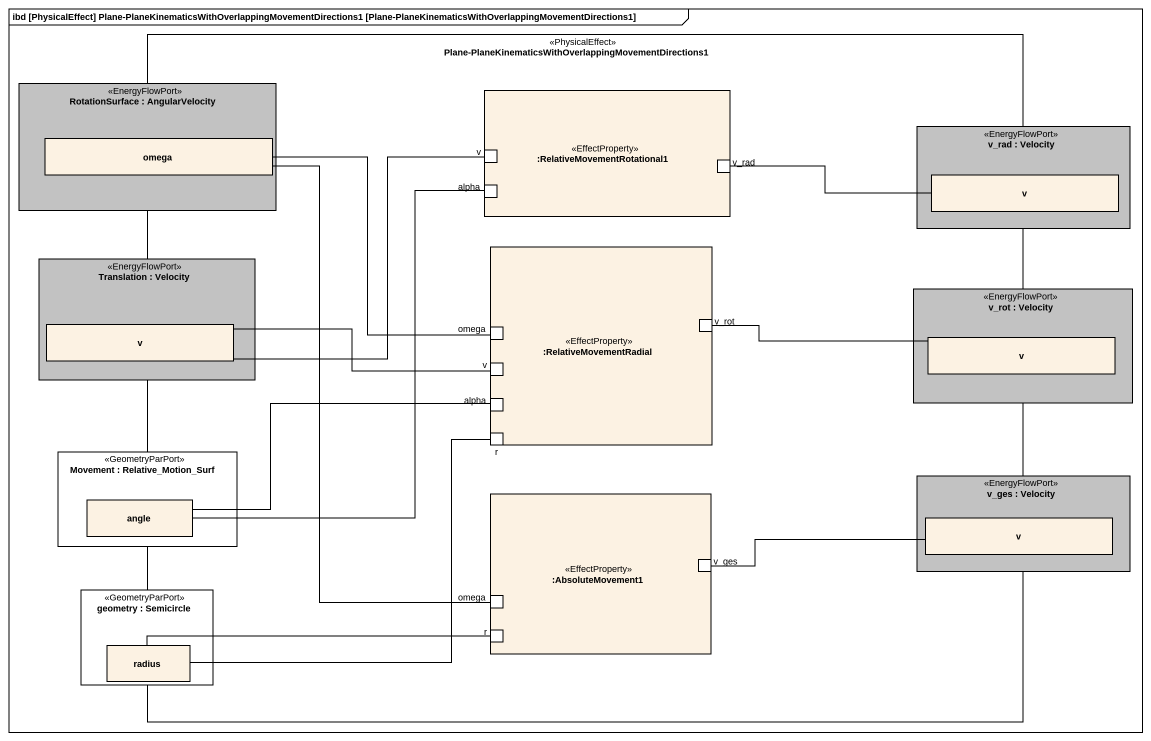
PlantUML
@startuml
mainframe ibd [PhysicalEffect] Plane-PlaneKinematicsWithOverlappingMovementDirections1 [Plane-PlaneKinematicsWithOverlappingMovementDirections1]
rectangle "Plane-PlaneKinematicsWithOverlappingMovementDirections1" as Plane_PlaneKinematicsWithOve <<PhysicalEffect>> {
  rectangle "RotationSurface : AngularVelocity" as RotationSurface <<EnergyFlowPort>> #C2C2C2 {
    rectangle omega
  }
  rectangle ":RelativeMovementRotational1" as RelativeMovementRotational1 <<EffectProperty>> {
    port v
    port "v_rad" as v_rad_2
    port alpha
  }
  rectangle "v_rad : Velocity" as v_rad <<EnergyFlowPort>> #C2C2C2 {
    rectangle "v" as v_2
  }
  rectangle "Translation : Velocity" as Translation <<EnergyFlowPort>> #C2C2C2 {
    rectangle "v" as v_3
  }
  rectangle ":RelativeMovementRadial" as RelativeMovementRadial <<EffectProperty>> {
    port v_rot
    port "omega" as omega_2
    port "v" as v_5
    port r
    port "alpha" as alpha_2
  }
  rectangle "v_rot : Velocity" as v_rot_2 <<EnergyFlowPort>> #C2C2C2 {
    rectangle "v" as v_4
  }
  rectangle "Movement : Relative_Motion_Surf" as Movement <<GeometryParPort>> #FFFFFF {
    rectangle angle
  }
  rectangle ":AbsoluteMovement1" as AbsoluteMovement1 <<EffectProperty>> {
    port "v_ges" as v_ges_2
    port "omega" as omega_3
    port "r" as r_2
  }
  rectangle "v_ges : Velocity" as v_ges <<EnergyFlowPort>> #C2C2C2 {
    rectangle "v" as v_6
  }
  rectangle "geometry : Semicircle" as geometry <<GeometryParPort>> #FFFFFF {
    rectangle radius
  }
}
omega -right- omega_2
omega -- omega_3
v_rad_2 -right- v_2
v_rot -right- v_4
v_3 -right- v
v_3 -right- v_5
angle -up- alpha
angle -right- alpha_2
v_ges_2 -right- v_6
radius -up- r
radius -right- r_2
@enduml
